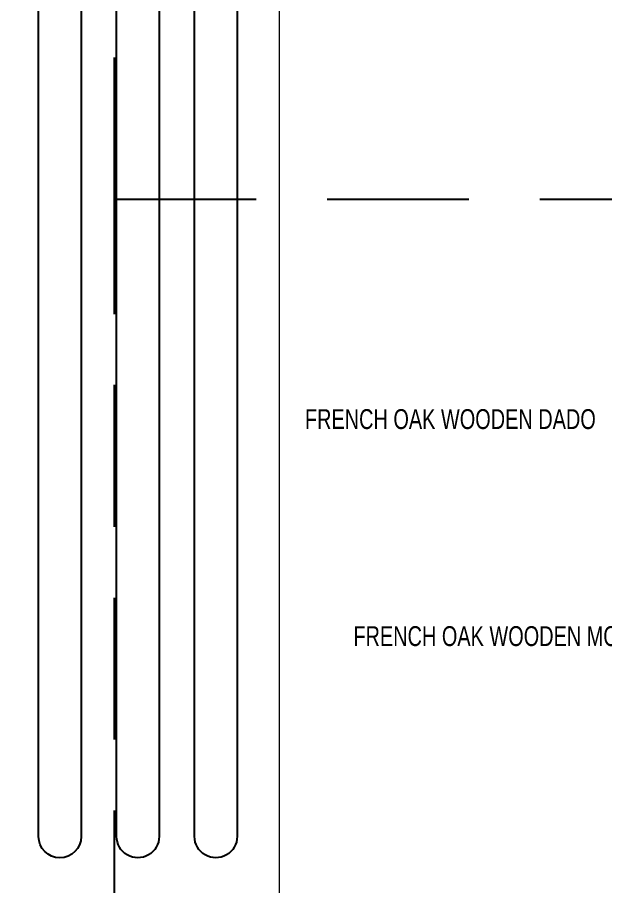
# Model space of a CAD drawing. Header units: inches. Extents: x 274057 to 444617, y 485849 to 635630.
# Drawn here: x 336115.1 to 336322.5, y 517409.1 to 517715.5 of the extents above; entities that cross this region are included whole.
import ezdxf

# ---------------------------------------------------------------- set-up
doc = ezdxf.new("R2010")
doc.units = ezdxf.units.IN
doc.header["$MEASUREMENT"] = 0
doc.linetypes.add('HIDDEN', pattern=[0.375, 0.25, -0.125])
for name, color, linetype in [('CQ Grg Gypsum', 41, 'Continuous'), ('CQ spot detail elevation', 1, 'Continuous'), ('CQ text label', 3, 'Continuous'), ('WOOD', 23, 'Continuous'), ('WOOD 01', 34, 'Continuous'), ('WOOD 02', 32, 'Continuous')]:
    doc.layers.add(name, color=color, linetype=linetype)
doc.styles.add('DIM 50', font='romans.shx', dxfattribs={"width": 0.75, "height": 100})

# ---------------------------------------------------------------- blocks, each defined once
blk = doc.blocks.new('pilaster wardrobe')
at = {"layer": 'WOOD 01', "lineweight": 0, "ltscale": 500, "elevation": 3.731425911869324e-08}
blk.add_lwpolyline([(3349.081916897136, -7847.522903539164), (3349.080012781584, -6067.522935493394), (3449.080012781584, -6067.522935493394), (3449.081916897136, -7847.522903539164), (3349.081916897136, -7847.522903539164)], dxfattribs=at)
at = {"layer": 'WOOD 02', "color": 8, "ltscale": 100, "elevation": 3.731425911869324e-08}
for points in [[(3364.08051467276, -6105.022935709138), (3364.080037506857, -7820.022903539142, 0.9999999999999999), (3379.080037506886, -7820.022903539157), (3379.079560340983, -6105.022935709138, 1.000000028769451)], [(3391.580514672789, -6105.022935709138), (3391.580037506886, -7820.022903539142, 0.9999999999999999), (3406.580037506915, -7820.022903539157), (3406.579560341012, -6105.022935709138, 1.000000028769451)], [(3419.080514672847, -6105.022935709174), (3419.080037506944, -7820.022903539179, 0.9999999999999999), (3434.080037506973, -7820.022903539193), (3434.079560341071, -6105.022935709174, 1.000000028769451)]]:
    blk.add_lwpolyline(points, format="xyb", close=True, dxfattribs=at)
blk = doc.blocks.new('FF-15 Cabinet elev B rev')
at = {"layer": 'WOOD', "color": 0, "xscale": -0.9999857733061659, "yscale": 0.9999857733061659, "zscale": 0.9999857733061659}
blk.add_blockref('pilaster wardrobe', (11429.9711907123, 9265.607529661618, 0.0308895817955744), dxfattribs=at)

msp = doc.modelspace()

# ---------------------------------------------------------------- linework, layer by layer
at = {"layer": 'CQ spot detail elevation', "color": 3, "linetype": 'HIDDEN', "ltscale": 200, "elevation": -0.001342926703127967}
msp.add_lwpolyline([(336149.2857908159, 517651.3775607809), (336149.2857908159, 520365.6561522795)], dxfattribs=at)
msp.add_lwpolyline([(336149.2857908159, 517651.3775607809), (336495.2181328057, 517651.3775607809), (336495.2181328057, 516335.9177399673), (336149.2857908159, 516335.9177399673)], close=True, dxfattribs=at)

# ---------------------------------------------------------------- block references
at = {"layer": 'CQ Grg Gypsum'}
msp.add_blockref('FF-15 Cabinet elev B rev', (328126.6123543056, 515981.0733600778, 0.01747947735006476), dxfattribs=at)

# ---------------------------------------------------------------- texts
at = {"layer": 'CQ text label', "ltscale": 500, "char_height": 7, "width": 1867.392251551311, "attachment_point": 3, "style": 'DIM 50'}
for s, insert in [('\\pxqr;{\\fCityBlueprint|b0|i0|c2|p2;FRENCH OAK WOODEN DADO}', (336319.0401423028, 517577.3814087641, -0.01048731894053421)), ('\\pxqr;{\\fCityBlueprint|b0|i0|c2|p2;FRENCH OAK WOODEN MOLDING}', (336348.616400864, 517500.8941120112, -0.0152747349833112))]:
    msp.add_mtext(s, dxfattribs=dict(at, insert=insert))

doc.saveas('drawing.dxf')
